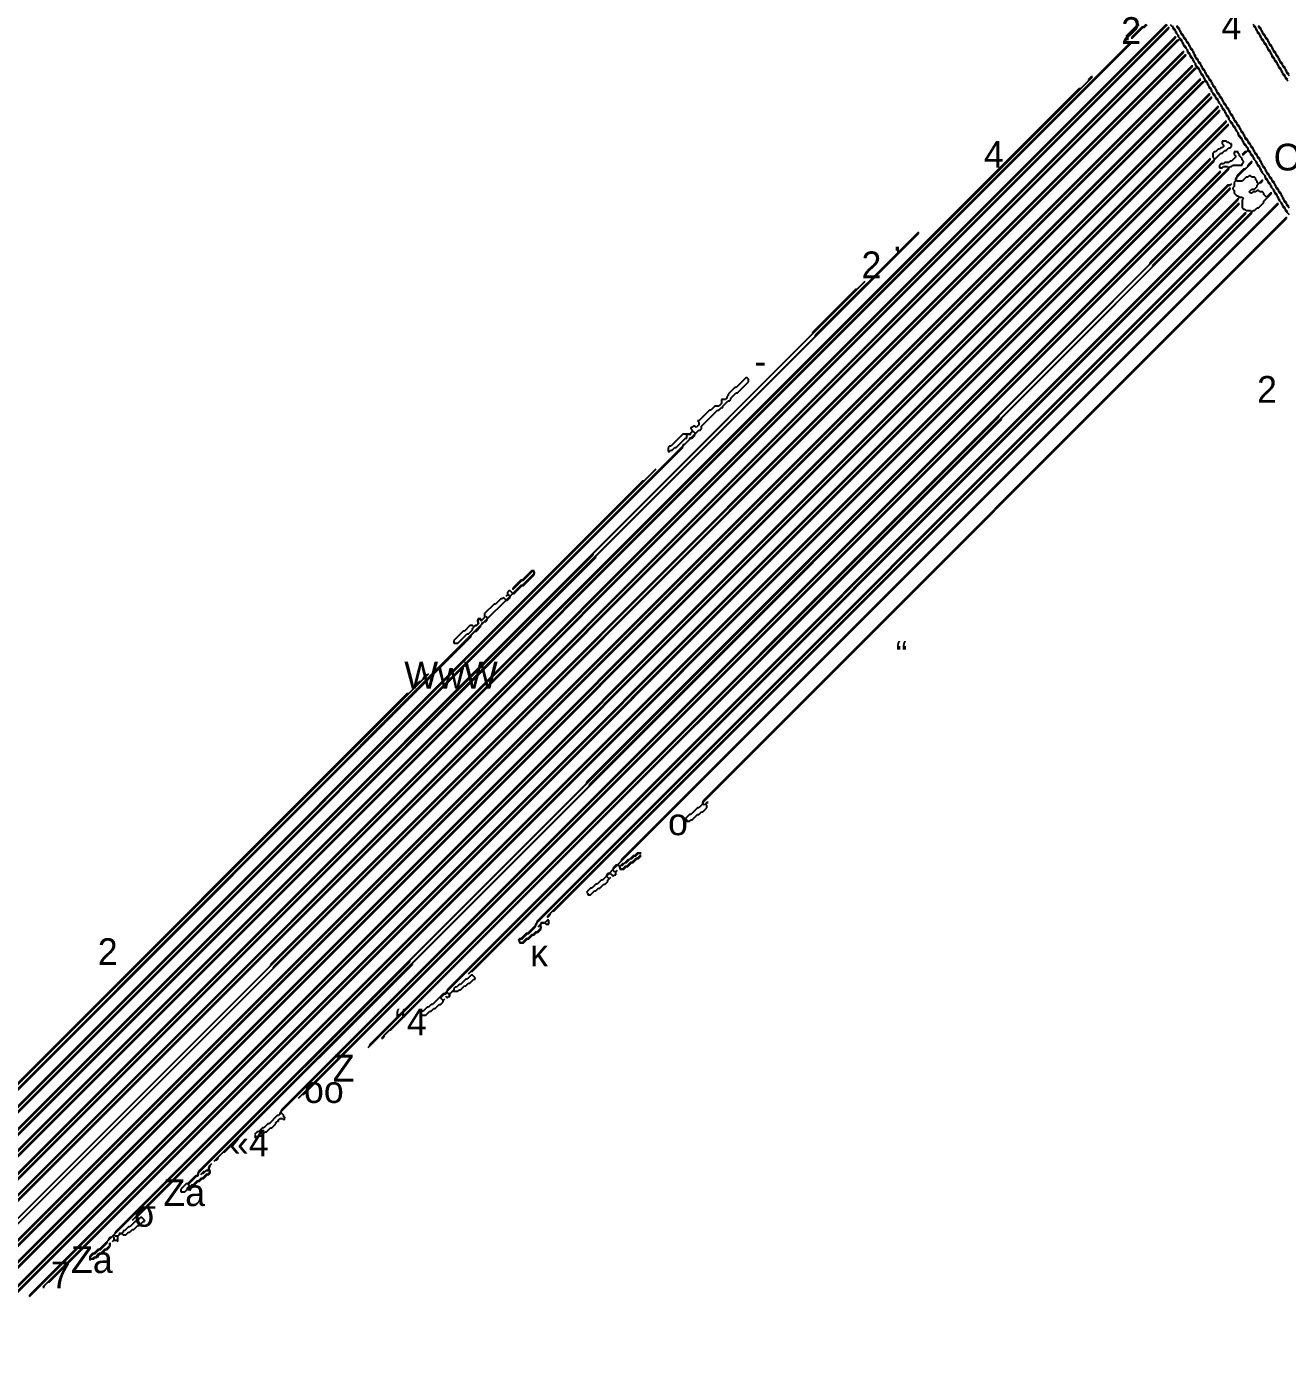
# Model space of a CAD drawing. Header units: metres. Extents: x 7 to 3931, y 6 to 2277.
# Drawn here: x 786 to 1728, y 773 to 1775 of the extents above; entities that cross this region are included whole.
import ezdxf

# ---------------------------------------------------------------- set-up
doc = ezdxf.new("R2010")
doc.units = ezdxf.units.M

msp = doc.modelspace()

# ---------------------------------------------------------------- linework, layer by layer
for p, q in [((1637, 1777), (524, 664)), ((524, 663), (1638, 1777)), ((1639, 1775), (525, 661)), ((1616, 1777), (1607, 1768)), ((1608, 1768), (1617, 1777)), ((1619, 1775), (1611, 1767)), ((1612, 1767), (1620, 1775)), ((1620, 1775), (1619, 1775)), ((1622, 1777), (1620, 1775)), ((1620, 1775), (1621, 1775)), ((1621, 1775), (1623, 1777)), ((1639, 1774), (1639, 1775)), ((1640, 1777), (1642, 1775)), ((1642, 1775), (1642, 1776)), ((1644, 1773), (1642, 1775)), ((1642, 1775), (1642, 1774)), ((1645, 1776), (1645, 1775)), ((1647, 1774), (1645, 1776)), ((1645, 1775), (1647, 1773)), ((1704, 1775), (1702, 1777)), ((1702, 1776), (1704, 1774)), ((1704, 1774), (1704, 1775)), ((1708, 1774), (1706, 1776)), ((1706, 1776), (1706, 1775)), ((1706, 1775), (1708, 1773)), ((526, 661), (1639, 1774)), ((529, 652), (1644, 1767)), ((1644, 1768), (530, 654)), ((532, 651), (1647, 1766)), ((1645, 1765), (532, 652)), ((1607, 1768), (1608, 1767)), ((1608, 1767), (1608, 1768)), ((1608, 1767), (1608, 1766)), ((1609, 1766), (1608, 1767)), ((1608, 1766), (1609, 1766)), ((1611, 1767), (1612, 1767)), ((1642, 1774), (1644, 1772)), ((1644, 1772), (1644, 1773)), ((1645, 1771), (1644, 1772)), ((1644, 1772), (1644, 1771)), ((1644, 1771), (1646, 1769)), ((1644, 1767), (1644, 1768)), ((1645, 1770), (1645, 1771)), ((1646, 1769), (1645, 1770)), ((1646, 1765), (1645, 1765)), ((1646, 1768), (1646, 1769)), ((1646, 1769), (1646, 1768)), ((1649, 1765), (1646, 1768)), ((1646, 1768), (1647, 1767)), ((1647, 1766), (1646, 1765)), ((1647, 1773), (1647, 1774)), ((1647, 1773), (1647, 1772)), ((1648, 1772), (1647, 1773)), ((1647, 1772), (1648, 1771)), ((1647, 1767), (1647, 1766)), ((1647, 1766), (1649, 1764)), ((1648, 1771), (1648, 1772)), ((1648, 1771), (1648, 1770)), ((1650, 1769), (1648, 1771)), ((1648, 1770), (1650, 1768)), ((1649, 1764), (1649, 1765)), ((1650, 1768), (1650, 1769)), ((1650, 1768), (1650, 1767)), ((1652, 1766), (1650, 1768)), ((1650, 1767), (1652, 1765)), ((1652, 1765), (1652, 1766)), ((1652, 1765), (1652, 1764)), ((1654, 1763), (1652, 1765)), ((1704, 1774), (1704, 1773)), ((1705, 1773), (1704, 1774)), ((1704, 1773), (1705, 1772)), ((1705, 1772), (1705, 1773)), ((1705, 1772), (1705, 1771)), ((1707, 1770), (1705, 1772)), ((1705, 1771), (1707, 1769)), ((1707, 1769), (1707, 1770)), ((1707, 1769), (1707, 1768)), ((1708, 1768), (1707, 1769)), ((1707, 1768), (1708, 1767)), ((1708, 1773), (1708, 1774)), ((1709, 1772), (1708, 1773)), ((1708, 1773), (1708, 1772)), ((1708, 1772), (1709, 1771)), ((1708, 1767), (1708, 1768)), ((1708, 1767), (1708, 1766)), ((1710, 1765), (1708, 1767)), ((1708, 1766), (1710, 1764)), ((1709, 1771), (1709, 1772)), ((1711, 1769), (1709, 1771)), ((1709, 1771), (1709, 1770)), ((1709, 1770), (1711, 1768)), ((1710, 1764), (1710, 1765)), ((1711, 1768), (1711, 1769)), ((1713, 1766), (1711, 1768)), ((1711, 1768), (1711, 1767)), ((1711, 1767), (1713, 1765)), ((1713, 1765), (1713, 1766)), ((1714, 1764), (1713, 1765)), ((1713, 1765), (1713, 1764)), ((1611, 1764), (516, 669)), ((519, 671), (1611, 1763)), ((780, 886), (1650, 1756)), ((1650, 1757), (968, 1075)), ((1611, 1763), (1611, 1764)), ((1650, 1763), (1649, 1764)), ((1649, 1764), (1649, 1763)), ((1649, 1763), (1650, 1762)), ((1650, 1762), (1650, 1763)), ((1652, 1760), (1650, 1762)), ((1650, 1762), (1650, 1761)), ((1650, 1761), (1653, 1758)), ((1650, 1756), (1650, 1757)), ((1652, 1764), (1654, 1762)), ((1652, 1759), (1652, 1760)), ((1653, 1758), (1652, 1759)), ((1653, 1757), (1653, 1758)), ((1653, 1758), (1653, 1756)), ((1655, 1755), (1653, 1757)), ((1653, 1756), (1655, 1754)), ((1654, 1762), (1654, 1763)), ((1654, 1762), (1654, 1761)), ((1655, 1761), (1654, 1762)), ((1654, 1761), (1655, 1760)), ((1655, 1760), (1655, 1761)), ((1655, 1760), (1655, 1759)), ((1657, 1758), (1655, 1760)), ((1655, 1759), (1657, 1757)), ((1655, 1754), (1655, 1755)), ((1657, 1757), (1657, 1758)), ((1657, 1757), (1657, 1756)), ((1658, 1756), (1657, 1757)), ((1657, 1756), (1658, 1755)), ((1658, 1755), (1658, 1756)), ((1658, 1755), (1658, 1754)), ((1659, 1754), (1658, 1755)), ((1710, 1764), (1710, 1763)), ((1712, 1762), (1710, 1764)), ((1710, 1763), (1712, 1761)), ((1712, 1761), (1712, 1762)), ((1712, 1761), (1712, 1760)), ((1713, 1760), (1712, 1761)), ((1712, 1760), (1713, 1759)), ((1713, 1764), (1714, 1763)), ((1713, 1759), (1713, 1760)), ((1713, 1759), (1713, 1758)), ((1715, 1757), (1713, 1759)), ((1713, 1758), (1715, 1756)), ((1714, 1763), (1714, 1764)), ((1716, 1761), (1714, 1763)), ((1714, 1763), (1714, 1762)), ((1714, 1762), (1716, 1760)), ((1715, 1756), (1715, 1757)), ((1715, 1756), (1715, 1755)), ((1716, 1755), (1715, 1756)), ((1715, 1755), (1716, 1754)), ((1716, 1760), (1716, 1761)), ((1717, 1759), (1716, 1760)), ((1716, 1760), (1716, 1759)), ((1716, 1759), (1717, 1758)), ((1716, 1754), (1716, 1755)), ((1717, 1758), (1717, 1759)), ((1719, 1756), (1717, 1758)), ((1717, 1758), (1717, 1757)), ((1717, 1757), (1719, 1755)), ((1719, 1755), (1719, 1756)), ((1721, 1753), (1719, 1755)), ((1719, 1755), (1719, 1754)), ((1656, 1746), (598, 688)), ((598, 687), (1657, 1746)), ((617, 702), (1660, 1745)), ((782, 884), (1652, 1754)), ((1651, 1754), (970, 1073)), ((1652, 1754), (1651, 1754)), ((1657, 1752), (1655, 1754)), ((1655, 1754), (1655, 1753)), ((1655, 1753), (1657, 1751)), ((1657, 1746), (1656, 1746)), ((1657, 1751), (1657, 1752)), ((1658, 1750), (1657, 1751)), ((1657, 1751), (1657, 1750)), ((1657, 1750), (1659, 1748)), ((1658, 1754), (1659, 1753)), ((1658, 1749), (1658, 1750)), ((1659, 1748), (1658, 1749)), ((1659, 1753), (1659, 1754)), ((1659, 1753), (1659, 1752)), ((1661, 1751), (1659, 1753)), ((1659, 1752), (1661, 1750)), ((1659, 1747), (1659, 1748)), ((1659, 1748), (1659, 1746)), ((1662, 1744), (1659, 1747)), ((1659, 1746), (1660, 1745)), ((1660, 1745), (1659, 1744)), ((1660, 1745), (1662, 1743)), ((1661, 1750), (1661, 1751)), ((1661, 1750), (1661, 1749)), ((1663, 1748), (1661, 1750)), ((1661, 1749), (1663, 1747)), ((1663, 1747), (1663, 1748)), ((1663, 1747), (1663, 1746)), ((1664, 1746), (1663, 1747)), ((1663, 1746), (1664, 1745)), ((1664, 1745), (1664, 1746)), ((1664, 1745), (1664, 1744)), ((1666, 1743), (1664, 1745)), ((1716, 1754), (1716, 1753)), ((1718, 1752), (1716, 1754)), ((1716, 1753), (1718, 1751)), ((1718, 1751), (1718, 1752)), ((1718, 1751), (1718, 1750)), ((1720, 1749), (1718, 1751)), ((1718, 1750), (1720, 1748)), ((1719, 1754), (1721, 1752)), ((1720, 1748), (1720, 1749)), ((1720, 1748), (1720, 1747)), ((1721, 1747), (1720, 1748)), ((1720, 1747), (1721, 1746)), ((1721, 1752), (1721, 1753)), ((1722, 1751), (1721, 1752)), ((1721, 1752), (1721, 1751)), ((1721, 1751), (1722, 1750)), ((1721, 1746), (1721, 1747)), ((1721, 1746), (1721, 1745)), ((1723, 1744), (1721, 1746)), ((1721, 1745), (1723, 1743)), ((1722, 1750), (1722, 1751)), ((1724, 1748), (1722, 1750)), ((1722, 1750), (1722, 1749)), ((1722, 1749), (1724, 1747)), ((1724, 1747), (1724, 1748)), ((1726, 1745), (1724, 1747)), ((1724, 1747), (1724, 1746)), ((1724, 1746), (1726, 1744)), ((1726, 1744), (1726, 1745)), ((515, 671), (1582, 1738)), ((1658, 1744), (612, 698)), ((1662, 1736), (665, 739)), ((665, 738), (1663, 1736)), ((674, 743), (1666, 1735)), ((1579, 1735), (1573, 1729)), ((1581, 1738), (1579, 1736)), ((1579, 1736), (1579, 1735)), ((1582, 1738), (1581, 1738)), ((1659, 1744), (1658, 1744)), ((1662, 1743), (1662, 1744)), ((1663, 1742), (1662, 1743)), ((1662, 1743), (1662, 1742)), ((1662, 1742), (1663, 1741)), ((1663, 1736), (1662, 1736)), ((1663, 1741), (1663, 1742)), ((1665, 1739), (1663, 1741)), ((1663, 1741), (1663, 1740)), ((1663, 1740), (1665, 1738)), ((1664, 1744), (1666, 1742)), ((1665, 1738), (1665, 1739)), ((1666, 1737), (1665, 1738)), ((1665, 1738), (1665, 1737)), ((1665, 1737), (1666, 1736)), ((1666, 1735), (1665, 1734)), ((1666, 1742), (1666, 1743)), ((1666, 1742), (1666, 1741)), ((1667, 1741), (1666, 1742)), ((1666, 1741), (1667, 1740)), ((1666, 1736), (1666, 1737)), ((1668, 1734), (1666, 1736)), ((1666, 1736), (1666, 1735)), ((1666, 1735), (1668, 1733)), ((1667, 1740), (1667, 1741)), ((1667, 1740), (1667, 1739)), ((1669, 1738), (1667, 1740)), ((1667, 1739), (1669, 1737)), ((1669, 1737), (1669, 1738)), ((1669, 1737), (1669, 1736)), ((1671, 1735), (1669, 1737)), ((1669, 1736), (1671, 1734)), ((1671, 1734), (1671, 1735)), ((1723, 1743), (1723, 1744)), ((1723, 1743), (1723, 1742)), ((1724, 1742), (1723, 1743)), ((1723, 1742), (1724, 1741)), ((1724, 1741), (1724, 1742)), ((1724, 1741), (1724, 1740)), ((1726, 1739), (1724, 1741)), ((1724, 1740), (1726, 1738)), ((1727, 1743), (1726, 1744)), ((1726, 1744), (1726, 1743)), ((1726, 1743), (1727, 1742)), ((1726, 1738), (1726, 1739)), ((1726, 1738), (1726, 1737)), ((1728, 1736), (1726, 1738)), ((1726, 1737), (1728, 1735)), ((1727, 1742), (1727, 1743)), ((1729, 1740), (1727, 1742)), ((1727, 1742), (1727, 1741)), ((1727, 1741), (1729, 1739)), ((1572, 1729), (515, 672)), ((1664, 1734), (673, 743)), ((1669, 1725), (727, 783)), ((727, 782), (1670, 1725)), ((1573, 1729), (1572, 1729)), ((1665, 1734), (1664, 1734)), ((1668, 1733), (1668, 1734)), ((1669, 1732), (1668, 1733)), ((1668, 1733), (1668, 1732)), ((1668, 1732), (1669, 1731)), ((1669, 1731), (1669, 1732)), ((1671, 1729), (1669, 1731)), ((1669, 1731), (1669, 1730)), ((1669, 1730), (1671, 1728)), ((1670, 1725), (1669, 1725)), ((1671, 1734), (1671, 1733)), ((1672, 1733), (1671, 1734)), ((1671, 1733), (1672, 1732)), ((1671, 1727), (1671, 1729)), ((1671, 1728), (1671, 1727)), ((1674, 1724), (1671, 1727)), ((1671, 1727), (1672, 1726)), ((1672, 1732), (1672, 1733)), ((1672, 1732), (1672, 1731)), ((1674, 1730), (1672, 1732)), ((1672, 1731), (1674, 1729)), ((1672, 1726), (1672, 1725)), ((1672, 1725), (1674, 1723)), ((1674, 1729), (1674, 1730)), ((1674, 1729), (1674, 1728)), ((1675, 1728), (1674, 1729)), ((1674, 1728), (1675, 1727)), ((1675, 1727), (1675, 1728)), ((1675, 1727), (1675, 1726)), ((1677, 1725), (1675, 1727)), ((1675, 1726), (1677, 1724)), ((1677, 1724), (1677, 1725)), ((1671, 1723), (740, 792)), ((745, 796), (1671, 1722)), ((1676, 1716), (788, 828)), ((788, 827), (1676, 1715)), ((1671, 1722), (1671, 1723)), ((1674, 1723), (1674, 1724)), ((1676, 1721), (1674, 1723)), ((1674, 1723), (1674, 1722)), ((1674, 1722), (1676, 1720)), ((1676, 1720), (1676, 1721)), ((1677, 1719), (1676, 1720)), ((1676, 1720), (1676, 1719)), ((1676, 1719), (1678, 1717)), ((1676, 1715), (1676, 1716)), ((1677, 1724), (1677, 1723)), ((1679, 1722), (1677, 1724)), ((1677, 1723), (1679, 1721)), ((1677, 1718), (1677, 1719)), ((1679, 1716), (1677, 1718)), ((1678, 1717), (1678, 1716)), ((1678, 1716), (1679, 1715)), ((1679, 1721), (1679, 1722)), ((1679, 1721), (1679, 1720)), ((1680, 1720), (1679, 1721)), ((1679, 1720), (1680, 1719)), ((1679, 1715), (1679, 1716)), ((1681, 1713), (1679, 1715)), ((1679, 1715), (1679, 1714)), ((1680, 1719), (1680, 1720)), ((1680, 1719), (1680, 1718)), ((1682, 1717), (1680, 1719)), ((1680, 1718), (1682, 1716)), ((1682, 1716), (1682, 1717)), ((1682, 1716), (1682, 1715)), ((1684, 1714), (1682, 1716)), ((1682, 1715), (1684, 1713)), ((1677, 1713), (798, 834)), ((803, 838), (1677, 1712)), ((1682, 1705), (852, 875)), ((1677, 1712), (1677, 1713)), ((1679, 1714), (1681, 1712)), ((1681, 1712), (1681, 1713)), ((1682, 1711), (1681, 1712)), ((1681, 1712), (1681, 1711)), ((1681, 1711), (1682, 1710)), ((1682, 1710), (1682, 1711)), ((1684, 1708), (1682, 1710)), ((1682, 1710), (1682, 1709)), ((1682, 1709), (1684, 1707)), ((1682, 1704), (1682, 1705)), ((1684, 1713), (1684, 1714)), ((1684, 1713), (1684, 1712)), ((1685, 1712), (1684, 1713)), ((1684, 1712), (1685, 1711)), ((1684, 1706), (1684, 1708)), ((1684, 1707), (1684, 1706)), ((1687, 1703), (1684, 1706)), ((1684, 1706), (1685, 1705)), ((1685, 1711), (1685, 1712)), ((1685, 1711), (1685, 1710)), ((1687, 1709), (1685, 1711)), ((1685, 1710), (1687, 1708)), ((1685, 1705), (1685, 1704)), ((1687, 1708), (1687, 1709)), ((1687, 1708), (1687, 1707)), ((1688, 1707), (1687, 1708)), ((1687, 1707), (1688, 1706)), ((1688, 1706), (1688, 1707)), ((1688, 1706), (1688, 1705)), ((1690, 1704), (1688, 1706)), ((1688, 1705), (1690, 1703)), ((851, 873), (1682, 1704)), ((1683, 1702), (865, 884)), ((870, 888), (1684, 1702)), ((1684, 1702), (1683, 1702)), ((1685, 1704), (1687, 1702)), ((1687, 1702), (1687, 1703)), ((1689, 1700), (1687, 1702)), ((1687, 1702), (1687, 1701)), ((1687, 1701), (1689, 1699)), ((1689, 1699), (1689, 1700)), ((1690, 1698), (1689, 1699)), ((1689, 1699), (1689, 1698)), ((1689, 1698), (1691, 1696)), ((1690, 1703), (1690, 1704)), ((1690, 1703), (1690, 1702)), ((1692, 1701), (1690, 1703)), ((1690, 1702), (1692, 1700)), ((1690, 1697), (1690, 1698)), ((1691, 1696), (1690, 1697)), ((1691, 1695), (1691, 1696)), ((1691, 1696), (1691, 1694)), ((1694, 1692), (1691, 1695)), ((1692, 1700), (1692, 1701)), ((1692, 1700), (1692, 1699)), ((1693, 1699), (1692, 1700)), ((1692, 1699), (1693, 1698)), ((1693, 1698), (1693, 1699)), ((1693, 1698), (1693, 1697)), ((1695, 1696), (1693, 1698)), ((1693, 1697), (1695, 1695)), ((1695, 1695), (1695, 1696)), ((1695, 1695), (1695, 1694)), ((1696, 1694), (1695, 1695)), ((1678, 1685), (1677, 1684)), ((1679, 1685), (1678, 1685)), ((1679, 1690), (1679, 1688)), ((1682, 1690), (1679, 1690)), ((1679, 1688), (1680, 1687)), ((1680, 1686), (1679, 1685)), ((1680, 1687), (1680, 1686)), ((1683, 1689), (1682, 1690)), ((1682, 1683), (1684, 1685)), ((1684, 1689), (1683, 1689)), ((1685, 1688), (1684, 1689)), ((1684, 1685), (1685, 1685)), ((1686, 1688), (1685, 1688)), ((1685, 1685), (1686, 1686)), ((1686, 1686), (1686, 1688)), ((1691, 1694), (1694, 1691)), ((1694, 1691), (1694, 1692)), ((1695, 1690), (1694, 1691)), ((1694, 1691), (1694, 1690)), ((1694, 1690), (1695, 1689)), ((1695, 1694), (1696, 1693)), ((1695, 1689), (1695, 1690)), ((1697, 1687), (1695, 1689)), ((1695, 1689), (1695, 1688)), ((1695, 1688), (1698, 1685)), ((1696, 1693), (1696, 1694)), ((1696, 1693), (1696, 1692)), ((1698, 1691), (1696, 1693)), ((1696, 1692), (1698, 1690)), ((1697, 1686), (1697, 1687)), ((1698, 1685), (1697, 1686)), ((1698, 1690), (1698, 1691)), ((1698, 1690), (1698, 1689)), ((1700, 1688), (1698, 1690)), ((1698, 1689), (1700, 1687)), ((1698, 1684), (1698, 1685)), ((1698, 1685), (1698, 1683)), ((1700, 1687), (1700, 1688)), ((1700, 1687), (1700, 1686)), ((1702, 1685), (1700, 1687)), ((1700, 1686), (1702, 1684)), ((1702, 1684), (1702, 1685)), ((1072, 1078), (1670, 1676)), ((1074, 1076), (1673, 1675)), ((1670, 1677), (1204, 1211)), ((1673, 1676), (1206, 1209)), ((1670, 1676), (1670, 1677)), ((1673, 1682), (1672, 1681)), ((1672, 1681), (1672, 1678)), ((1672, 1678), (1673, 1677)), ((1674, 1682), (1673, 1682)), ((1673, 1676), (1678, 1681)), ((1673, 1677), (1673, 1676)), ((1673, 1675), (1673, 1676)), ((1676, 1684), (1674, 1682)), ((1677, 1684), (1676, 1684)), ((1678, 1681), (1679, 1681)), ((1679, 1681), (1681, 1683)), ((1681, 1683), (1682, 1683)), ((1685, 1675), (1684, 1674)), ((1686, 1675), (1685, 1675)), ((1689, 1678), (1686, 1675)), ((1688, 1682), (1688, 1680)), ((1691, 1682), (1688, 1682)), ((1688, 1680), (1689, 1679)), ((1689, 1679), (1689, 1678)), ((1691, 1681), (1691, 1682)), ((1692, 1680), (1691, 1681)), ((1692, 1679), (1692, 1680)), ((1694, 1677), (1692, 1679)), ((1696, 1682), (1694, 1680)), ((1694, 1680), (1695, 1680)), ((1694, 1676), (1694, 1677)), ((1695, 1675), (1694, 1676)), ((1695, 1680), (1698, 1683)), ((1695, 1674), (1695, 1675)), ((1697, 1682), (1696, 1682)), ((1698, 1683), (1697, 1682)), ((1700, 1682), (1698, 1684)), ((1698, 1683), (1700, 1681)), ((1701, 1675), (1698, 1672)), ((1700, 1681), (1700, 1682)), ((1702, 1679), (1700, 1681)), ((1700, 1681), (1700, 1680)), ((1700, 1680), (1702, 1678)), ((1701, 1674), (1701, 1675)), ((1702, 1684), (1702, 1683)), ((1703, 1683), (1702, 1684)), ((1702, 1683), (1703, 1682)), ((1702, 1678), (1702, 1679)), ((1703, 1677), (1702, 1678)), ((1702, 1678), (1702, 1677)), ((1702, 1677), (1704, 1675)), ((1703, 1682), (1703, 1683)), ((1703, 1682), (1703, 1681)), ((1705, 1680), (1703, 1682)), ((1703, 1681), (1705, 1679)), ((1703, 1676), (1703, 1677)), ((1705, 1674), (1703, 1676)), ((1704, 1675), (1704, 1674)), ((1705, 1679), (1705, 1680)), ((1705, 1679), (1705, 1678)), ((1707, 1677), (1705, 1679)), ((1705, 1678), (1707, 1676)), ((1707, 1676), (1707, 1677)), ((1707, 1676), (1707, 1675)), ((1708, 1675), (1707, 1676)), ((1707, 1675), (1708, 1674)), ((1708, 1674), (1708, 1675)), ((1677, 1667), (976, 966)), ((976, 965), (1678, 1667)), ((1684, 1670), (989, 975)), ((993, 978), (1684, 1669)), ((1678, 1673), (1677, 1672)), ((1677, 1672), (1677, 1670)), ((1677, 1670), (1679, 1670)), ((1678, 1667), (1677, 1667)), ((1680, 1673), (1678, 1673)), ((1679, 1670), (1680, 1671)), ((1681, 1674), (1680, 1673)), ((1680, 1671), (1683, 1671)), ((1684, 1674), (1681, 1674)), ((1683, 1671), (1684, 1670)), ((1684, 1670), (1685, 1671)), ((1684, 1669), (1684, 1670)), ((1685, 1671), (1686, 1671)), ((1686, 1671), (1687, 1672)), ((1687, 1672), (1694, 1672)), ((1690, 1663), (1701, 1674)), ((1695, 1669), (1690, 1664)), ((1694, 1673), (1695, 1674)), ((1694, 1672), (1694, 1673)), ((1696, 1669), (1695, 1669)), ((1698, 1671), (1696, 1669)), ((1698, 1672), (1698, 1671)), ((1704, 1674), (1705, 1673)), ((1705, 1673), (1705, 1674)), ((1707, 1671), (1705, 1673)), ((1705, 1673), (1705, 1672)), ((1705, 1672), (1707, 1670)), ((1707, 1670), (1707, 1671)), ((1708, 1669), (1707, 1670)), ((1707, 1670), (1707, 1669)), ((1707, 1669), (1708, 1668)), ((1708, 1674), (1708, 1673)), ((1709, 1673), (1708, 1674)), ((1708, 1673), (1709, 1672)), ((1708, 1668), (1708, 1669)), ((1709, 1667), (1708, 1668)), ((1708, 1668), (1708, 1667)), ((1708, 1667), (1711, 1664)), ((1709, 1672), (1709, 1673)), ((1709, 1672), (1709, 1671)), ((1711, 1670), (1709, 1672)), ((1709, 1671), (1711, 1669)), ((1709, 1666), (1709, 1667)), ((1711, 1664), (1709, 1666)), ((1711, 1669), (1711, 1670)), ((1711, 1669), (1711, 1668)), ((1712, 1668), (1711, 1669)), ((1711, 1668), (1712, 1667)), ((1712, 1667), (1712, 1668)), ((1712, 1667), (1712, 1666)), ((1714, 1665), (1712, 1667)), ((1712, 1666), (1714, 1664)), ((1714, 1664), (1714, 1665)), ((1512, 1485), (1684, 1657)), ((1683, 1657), (1625, 1599)), ((1685, 1655), (1627, 1597)), ((1685, 1657), (1683, 1657)), ((1684, 1657), (1685, 1657)), ((1686, 1658), (1685, 1657)), ((1685, 1657), (1686, 1658)), ((1685, 1654), (1685, 1655)), ((1688, 1656), (1687, 1655)), ((1687, 1655), (1687, 1654)), ((1689, 1660), (1688, 1659)), ((1688, 1659), (1688, 1656)), ((1690, 1663), (1689, 1662)), ((1689, 1662), (1689, 1660)), ((1689, 1661), (1690, 1662)), ((1690, 1660), (1689, 1661)), ((1690, 1664), (1690, 1663)), ((1690, 1662), (1690, 1663)), ((1694, 1660), (1690, 1660)), ((1697, 1663), (1694, 1660)), ((1698, 1663), (1697, 1663)), ((1699, 1664), (1698, 1663)), ((1700, 1664), (1699, 1664)), ((1701, 1663), (1700, 1664)), ((1703, 1663), (1701, 1663)), ((1704, 1662), (1703, 1663)), ((1703, 1654), (1705, 1656)), ((1704, 1661), (1704, 1662)), ((1705, 1660), (1704, 1661)), ((1705, 1659), (1705, 1660)), ((1705, 1657), (1707, 1659)), ((1706, 1658), (1705, 1659)), ((1705, 1656), (1705, 1657)), ((1709, 1661), (1706, 1658)), ((1707, 1659), (1708, 1659)), ((1708, 1659), (1709, 1660)), ((1709, 1660), (1709, 1661)), ((1711, 1663), (1711, 1664)), ((1711, 1664), (1711, 1662)), ((1713, 1661), (1711, 1663)), ((1711, 1662), (1713, 1660)), ((1713, 1660), (1713, 1661)), ((1715, 1658), (1713, 1660)), ((1713, 1660), (1713, 1659)), ((1713, 1659), (1715, 1657)), ((1714, 1664), (1714, 1663)), ((1716, 1662), (1714, 1664)), ((1714, 1663), (1716, 1661)), ((1715, 1657), (1715, 1658)), ((1716, 1656), (1715, 1657)), ((1715, 1657), (1715, 1656)), ((1715, 1656), (1717, 1654)), ((1716, 1661), (1716, 1662)), ((1716, 1661), (1716, 1660)), ((1718, 1659), (1716, 1661)), ((1716, 1660), (1718, 1658)), ((1716, 1655), (1716, 1656)), ((1718, 1653), (1716, 1655)), ((1718, 1658), (1718, 1659)), ((1718, 1658), (1718, 1657)), ((1719, 1657), (1718, 1658)), ((1718, 1657), (1719, 1656)), ((1719, 1656), (1719, 1657)), ((1719, 1656), (1719, 1655)), ((1721, 1654), (1719, 1656)), ((1719, 1655), (1721, 1653)), ((1692, 1648), (1100, 1056)), ((1100, 1055), (1691, 1646)), ((1514, 1483), (1685, 1654)), ((1687, 1654), (1688, 1653)), ((1688, 1653), (1688, 1651)), ((1688, 1651), (1690, 1649)), ((1690, 1649), (1691, 1649)), ((1691, 1649), (1692, 1648)), ((1691, 1647), (1692, 1648)), ((1691, 1646), (1691, 1647)), ((1692, 1648), (1694, 1648)), ((1694, 1648), (1695, 1647)), ((1695, 1647), (1694, 1646)), ((1694, 1646), (1694, 1640)), ((1699, 1652), (1701, 1654)), ((1700, 1651), (1699, 1652)), ((1701, 1651), (1700, 1651)), ((1701, 1654), (1703, 1654)), ((1702, 1652), (1701, 1651)), ((1704, 1652), (1702, 1652)), ((1705, 1653), (1704, 1652)), ((1706, 1653), (1705, 1653)), ((1707, 1652), (1706, 1653)), ((1709, 1652), (1707, 1652)), ((1710, 1651), (1709, 1652)), ((1710, 1645), (1716, 1651)), ((1710, 1650), (1710, 1651)), ((1712, 1648), (1710, 1650)), ((1710, 1644), (1710, 1645)), ((1715, 1651), (1712, 1648)), ((1716, 1651), (1715, 1651)), ((1717, 1654), (1717, 1653)), ((1717, 1653), (1718, 1652)), ((1718, 1652), (1718, 1653)), ((1720, 1650), (1718, 1652)), ((1718, 1652), (1718, 1651)), ((1718, 1651), (1720, 1649)), ((1720, 1649), (1720, 1650)), ((1721, 1648), (1720, 1649)), ((1720, 1649), (1720, 1648)), ((1720, 1648), (1721, 1647)), ((1721, 1653), (1721, 1654)), ((1721, 1653), (1721, 1652)), ((1723, 1651), (1721, 1653)), ((1721, 1652), (1723, 1650)), ((1721, 1647), (1721, 1648)), ((1722, 1646), (1721, 1647)), ((1721, 1647), (1721, 1646)), ((1721, 1646), (1723, 1644)), ((1722, 1645), (1722, 1646)), ((1724, 1643), (1722, 1645)), ((1723, 1650), (1723, 1651)), ((1723, 1650), (1723, 1649)), ((1724, 1649), (1723, 1650)), ((1723, 1649), (1724, 1648)), ((1724, 1648), (1724, 1649)), ((1724, 1648), (1724, 1647)), ((1725, 1647), (1724, 1648)), ((1724, 1647), (1725, 1646)), ((1725, 1646), (1725, 1647)), ((1725, 1646), (1725, 1645)), ((1727, 1644), (1725, 1646)), ((1725, 1645), (1727, 1643)), ((1691, 1643), (1116, 1068)), ((1119, 1070), (1692, 1643)), ((1696, 1636), (1167, 1107)), ((1167, 1106), (1697, 1636)), ((1701, 1637), (1175, 1111)), ((1180, 1115), (1701, 1636)), ((1228, 1150), (1721, 1643)), ((1720, 1643), (1230, 1153)), ((1692, 1643), (1691, 1643)), ((1694, 1640), (1695, 1639)), ((1695, 1639), (1696, 1639)), ((1696, 1639), (1697, 1638)), ((1697, 1636), (1696, 1636)), ((1697, 1638), (1700, 1638)), ((1700, 1638), (1701, 1637)), ((1701, 1637), (1702, 1638)), ((1701, 1636), (1701, 1637)), ((1702, 1638), (1703, 1638)), ((1703, 1638), (1705, 1640)), ((1705, 1640), (1706, 1640)), ((1706, 1640), (1710, 1644)), ((1721, 1643), (1720, 1643)), ((1723, 1644), (1723, 1643)), ((1723, 1643), (1724, 1642)), ((1724, 1642), (1724, 1643)), ((1726, 1640), (1724, 1642)), ((1724, 1642), (1724, 1641)), ((1724, 1641), (1726, 1639)), ((1726, 1639), (1726, 1640)), ((1728, 1637), (1726, 1639)), ((1726, 1639), (1726, 1638)), ((1726, 1638), (1729, 1635)), ((1727, 1643), (1727, 1644)), ((1727, 1643), (1727, 1642)), ((1729, 1641), (1727, 1643)), ((1727, 1642), (1729, 1640)), ((1727, 1633), (1291, 1197)), ((1291, 1196), (1727, 1632)), ((1727, 1632), (1727, 1633)), ((1211, 1380), (1452, 1621)), ((1452, 1622), (1375, 1545)), ((1452, 1621), (1452, 1622)), ((1625, 1598), (1042, 1015)), ((1627, 1596), (1051, 1020)), ((1625, 1599), (1625, 1598)), ((1627, 1597), (1627, 1596)), ((1209, 1382), (1412, 1585)), ((1412, 1585), (1406, 1579)), ((1405, 1579), (1373, 1547)), ((1406, 1579), (1405, 1579)), ((1373, 1546), (510, 683)), ((1373, 1547), (1373, 1546)), ((1375, 1545), (1375, 1544)), ((1375, 1544), (510, 679)), ((1315, 1506), (1310, 1501)), ((1316, 1506), (1315, 1506)), ((1323, 1513), (1316, 1506)), ((1317, 1502), (1325, 1510)), ((1324, 1513), (1323, 1513)), ((1325, 1512), (1324, 1513)), ((1325, 1510), (1325, 1512)), ((1305, 1494), (1303, 1492)), ((1308, 1497), (1305, 1497)), ((1305, 1497), (1305, 1494)), ((1306, 1492), (1310, 1496)), ((1309, 1498), (1308, 1497)), ((1310, 1500), (1309, 1499)), ((1309, 1499), (1309, 1498)), ((1310, 1501), (1310, 1500)), ((1310, 1496), (1311, 1496)), ((1311, 1496), (1312, 1497)), ((1312, 1498), (1316, 1502)), ((1312, 1497), (1312, 1498)), ((1316, 1502), (1317, 1502)), ((1041, 1013), (1512, 1484)), ((1296, 1489), (1288, 1481)), ((1290, 1477), (1302, 1489)), ((1297, 1489), (1296, 1489)), ((1300, 1492), (1297, 1489)), ((1303, 1492), (1300, 1492)), ((1302, 1489), (1303, 1489)), ((1303, 1489), (1305, 1491)), ((1305, 1491), (1306, 1491)), ((1306, 1491), (1306, 1492)), ((1512, 1484), (1512, 1485)), ((1058, 1026), (1514, 1482)), ((1283, 1476), (1282, 1476)), ((1282, 1476), (1282, 1475)), ((1282, 1475), (1283, 1474)), ((1284, 1477), (1283, 1476)), ((1283, 1474), (1283, 1473)), ((1285, 1477), (1284, 1477)), ((1286, 1476), (1285, 1477)), ((1285, 1471), (1288, 1474)), ((1288, 1478), (1286, 1476)), ((1288, 1481), (1287, 1481)), ((1287, 1481), (1288, 1480)), ((1288, 1480), (1288, 1478)), ((1288, 1474), (1289, 1474)), ((1289, 1474), (1290, 1475)), ((1290, 1475), (1290, 1477)), ((1514, 1482), (1514, 1483)), ((1276, 1471), (1267, 1462)), ((1271, 1461), (1278, 1468)), ((1281, 1471), (1276, 1471)), ((1276, 1462), (1282, 1468)), ((1281, 1467), (1277, 1463)), ((1278, 1468), (1279, 1468)), ((1279, 1470), (1280, 1471)), ((1279, 1468), (1279, 1470)), ((1280, 1471), (1282, 1471)), ((1283, 1473), (1281, 1471)), ((1282, 1468), (1281, 1468)), ((1281, 1468), (1281, 1467)), ((1282, 1472), (1283, 1473)), ((1282, 1471), (1282, 1472)), ((1285, 1471), (1282, 1468)), ((1282, 1468), (1283, 1468)), ((1283, 1473), (1284, 1473)), ((1283, 1468), (1285, 1470)), ((1284, 1473), (1285, 1472)), ((1285, 1472), (1285, 1471)), ((1285, 1470), (1285, 1471)), ((1276, 1462), (503, 689)), ((505, 690), (1276, 1461)), ((1266, 1462), (1265, 1461)), ((1265, 1461), (1265, 1458)), ((1265, 1458), (1266, 1458)), ((1267, 1462), (1266, 1462)), ((1266, 1458), (1267, 1459)), ((1267, 1459), (1268, 1459)), ((1268, 1459), (1270, 1461)), ((1270, 1461), (1271, 1461)), ((1277, 1463), (1276, 1463)), ((1276, 1463), (1276, 1462)), ((1276, 1461), (1276, 1462)), ((501, 690), (1256, 1445)), ((1256, 1445), (1247, 1436)), ((1246, 1436), (501, 691)), ((1247, 1436), (1246, 1436)), ((510, 682), (1209, 1381)), ((512, 680), (1211, 1379)), ((1209, 1381), (1209, 1382)), ((1211, 1379), (1211, 1380)), ((1163, 1369), (1156, 1362)), ((1165, 1367), (1156, 1358)), ((1157, 1362), (1164, 1369)), ((1157, 1358), (1165, 1366)), ((1165, 1369), (1163, 1369)), ((1164, 1369), (1165, 1368)), ((1165, 1366), (1165, 1369)), ((1165, 1368), (1165, 1367)), ((1146, 1354), (1145, 1353)), ((1147, 1354), (1146, 1354)), ((1149, 1352), (1147, 1354)), ((1155, 1362), (1149, 1356)), ((1149, 1355), (1156, 1362)), ((1155, 1358), (1149, 1352)), ((1149, 1356), (1149, 1355)), ((1150, 1352), (1156, 1358)), ((1156, 1362), (1155, 1362)), ((1156, 1358), (1155, 1358)), ((1156, 1362), (1157, 1362)), ((1156, 1358), (1157, 1358)), ((1135, 1344), (1128, 1337)), ((1130, 1333), (1144, 1347)), ((1136, 1344), (1135, 1344)), ((1140, 1348), (1136, 1344)), ((1141, 1348), (1140, 1348)), ((1142, 1349), (1141, 1348)), ((1144, 1347), (1142, 1349)), ((1145, 1351), (1144, 1350)), ((1144, 1350), (1145, 1351)), ((1147, 1350), (1144, 1347)), ((1144, 1347), (1145, 1347)), ((1145, 1353), (1145, 1351)), ((1145, 1351), (1146, 1351)), ((1145, 1347), (1147, 1349)), ((1146, 1351), (1147, 1350)), ((1147, 1350), (1149, 1352)), ((1147, 1349), (1147, 1350)), ((1149, 1352), (1150, 1352)), ((1126, 1332), (1129, 1335)), ((1128, 1334), (1126, 1332)), ((1128, 1337), (1128, 1334)), ((1129, 1335), (1130, 1334)), ((1130, 1334), (1130, 1333)), ((1126, 1329), (496, 699)), ((1112, 1324), (1105, 1317)), ((1113, 1324), (1112, 1324)), ((1117, 1328), (1113, 1324)), ((1116, 1322), (1119, 1325)), ((1119, 1328), (1117, 1328)), ((1118, 1321), (1121, 1324)), ((1120, 1327), (1119, 1328)), ((1119, 1326), (1121, 1328)), ((1119, 1325), (1119, 1326)), ((1121, 1328), (1120, 1327)), ((1122, 1328), (1121, 1328)), ((1121, 1328), (1122, 1328)), ((1121, 1324), (1122, 1324)), ((1122, 1328), (1124, 1330)), ((1123, 1329), (1122, 1328)), ((1122, 1324), (1125, 1327)), ((1125, 1333), (1123, 1333)), ((1123, 1333), (1123, 1329)), ((1123, 1332), (1124, 1333)), ((1123, 1331), (1123, 1332)), ((1124, 1330), (1123, 1331)), ((1124, 1333), (1125, 1332)), ((1126, 1332), (1125, 1333)), ((1125, 1332), (1126, 1332)), ((1125, 1328), (1128, 1331)), ((1125, 1327), (1125, 1328)), ((1127, 1330), (1126, 1330)), ((1126, 1330), (1126, 1329)), ((1130, 1333), (1127, 1330)), ((1128, 1331), (1129, 1331)), ((1129, 1331), (1130, 1332)), ((1130, 1332), (1130, 1333)), ((497, 699), (1118, 1320)), ((1105, 1317), (1105, 1315)), ((1105, 1315), (1108, 1315)), ((1108, 1315), (1115, 1322)), ((1115, 1322), (1116, 1322)), ((1118, 1320), (1118, 1321)), ((497, 703), (1086, 1292)), ((1079, 1286), (1077, 1284)), ((1077, 1284), (1077, 1283)), ((1080, 1286), (1079, 1286)), ((1082, 1288), (1080, 1286)), ((1084, 1291), (1082, 1289)), ((1082, 1289), (1082, 1288)), ((1085, 1291), (1084, 1291)), ((1086, 1292), (1085, 1291)), ((1070, 1277), (496, 703)), ((1071, 1277), (1070, 1277)), ((1077, 1283), (1071, 1277)), ((1204, 1210), (914, 920)), ((1206, 1208), (926, 928)), ((1204, 1211), (1204, 1210)), ((1206, 1209), (1206, 1208)), ((1291, 1195), (1288, 1192)), ((1291, 1197), (1291, 1195)), ((1291, 1195), (1291, 1196)), ((1292, 1194), (1291, 1195)), ((1294, 1196), (1292, 1194)), ((1293, 1195), (1294, 1196)), ((1294, 1194), (1293, 1195)), ((1294, 1196), (1295, 1196)), ((1295, 1196), (1294, 1196)), ((1294, 1192), (1294, 1194)), ((1281, 1187), (1278, 1184)), ((1278, 1184), (1279, 1183)), ((1282, 1187), (1281, 1187)), ((1287, 1192), (1282, 1187)), ((1283, 1183), (1287, 1187)), ((1288, 1192), (1287, 1192)), ((1287, 1187), (1288, 1187)), ((1288, 1187), (1290, 1189)), ((1290, 1189), (1291, 1189)), ((1291, 1189), (1294, 1192)), ((1279, 1183), (1278, 1182)), ((1278, 1182), (1281, 1182)), ((1281, 1182), (1282, 1183)), ((1282, 1183), (1283, 1183)), ((1234, 1151), (1237, 1154)), ((1239, 1156), (1236, 1153)), ((1237, 1154), (1238, 1154)), ((1238, 1154), (1240, 1156)), ((1241, 1154), (1238, 1151)), ((1240, 1156), (1239, 1156)), ((1239, 1151), (1242, 1154)), ((1242, 1158), (1240, 1156)), ((1240, 1156), (1241, 1156)), ((1241, 1156), (1243, 1158)), ((1242, 1154), (1241, 1154)), ((1245, 1158), (1242, 1158)), ((1244, 1156), (1242, 1154)), ((1242, 1154), (1243, 1154)), ((1243, 1158), (1245, 1158)), ((1243, 1154), (1245, 1156)), ((1245, 1156), (1244, 1156)), ((1220, 1143), (1219, 1142)), ((1219, 1141), (1221, 1143)), ((1221, 1143), (1220, 1143)), ((1224, 1146), (1221, 1143)), ((1221, 1143), (1222, 1143)), ((1222, 1143), (1224, 1141)), ((1226, 1149), (1224, 1147)), ((1224, 1146), (1227, 1149)), ((1224, 1147), (1224, 1146)), ((1224, 1145), (1224, 1146)), ((1225, 1144), (1224, 1145)), ((1226, 1144), (1225, 1144)), ((1227, 1149), (1226, 1149)), ((1226, 1144), (1227, 1145)), ((1227, 1145), (1226, 1144)), ((1226, 1142), (1226, 1144)), ((1230, 1152), (1227, 1149)), ((1227, 1149), (1228, 1149)), ((1228, 1149), (1228, 1150)), ((1228, 1149), (1229, 1148)), ((1229, 1148), (1228, 1149)), ((1231, 1150), (1229, 1148)), ((1229, 1148), (1230, 1149)), ((1229, 1148), (1229, 1146)), ((1229, 1147), (1229, 1148)), ((1230, 1146), (1229, 1147)), ((1229, 1146), (1232, 1146)), ((1230, 1153), (1230, 1152)), ((1230, 1149), (1231, 1149)), ((1231, 1146), (1230, 1146)), ((1231, 1149), (1233, 1151)), ((1232, 1150), (1231, 1150)), ((1233, 1148), (1231, 1146)), ((1235, 1153), (1232, 1150)), ((1232, 1146), (1234, 1148)), ((1233, 1151), (1234, 1151)), ((1234, 1148), (1233, 1148)), ((1237, 1151), (1234, 1148)), ((1234, 1148), (1235, 1148)), ((1236, 1153), (1235, 1153)), ((1235, 1148), (1238, 1151)), ((1238, 1151), (1237, 1151)), ((1238, 1151), (1239, 1151)), ((1211, 1135), (1208, 1132)), ((1212, 1135), (1211, 1135)), ((1215, 1138), (1212, 1135)), ((1214, 1132), (1217, 1135)), ((1216, 1138), (1215, 1138)), ((1219, 1141), (1216, 1138)), ((1217, 1135), (1218, 1135)), ((1218, 1135), (1220, 1137)), ((1219, 1142), (1219, 1141)), ((1221, 1139), (1219, 1141)), ((1220, 1138), (1222, 1140)), ((1220, 1137), (1220, 1138)), ((1222, 1140), (1221, 1139)), ((1224, 1141), (1225, 1142)), ((1225, 1142), (1226, 1142)), ((1207, 1132), (1204, 1129)), ((1204, 1129), (1205, 1128)), ((1205, 1128), (1205, 1127)), ((1205, 1127), (1207, 1127)), ((1208, 1132), (1207, 1132)), ((1207, 1127), (1210, 1130)), ((1210, 1130), (1211, 1130)), ((1211, 1130), (1213, 1132)), ((1213, 1132), (1214, 1132)), ((1177, 1113), (1179, 1115)), ((1177, 1112), (1177, 1113)), ((1179, 1115), (1180, 1115)), ((1166, 1104), (1160, 1098)), ((1161, 1098), (1166, 1103)), ((1167, 1106), (1166, 1105)), ((1166, 1105), (1166, 1104)), ((1166, 1104), (1167, 1105)), ((1166, 1103), (1166, 1104)), ((1167, 1107), (1167, 1106)), ((1167, 1105), (1167, 1106)), ((1170, 1105), (1168, 1103)), ((1168, 1103), (1169, 1104)), ((1169, 1104), (1170, 1103)), ((1170, 1105), (1171, 1106)), ((1173, 1106), (1170, 1106)), ((1170, 1106), (1170, 1105)), ((1170, 1101), (1170, 1105)), ((1170, 1103), (1170, 1102)), ((1171, 1106), (1173, 1106)), ((1175, 1108), (1173, 1106)), ((1173, 1106), (1174, 1105)), ((1174, 1105), (1176, 1105)), ((1175, 1110), (1177, 1112)), ((1175, 1111), (1175, 1110)), ((1176, 1108), (1175, 1108)), ((1176, 1105), (1176, 1108)), ((1154, 1094), (1153, 1093)), ((1153, 1093), (1154, 1092)), ((1155, 1094), (1154, 1094)), ((1154, 1093), (1155, 1094)), ((1154, 1092), (1154, 1093)), ((1159, 1098), (1155, 1094)), ((1155, 1094), (1156, 1094)), ((1156, 1094), (1160, 1098)), ((1159, 1094), (1156, 1091)), ((1157, 1091), (1160, 1094)), ((1160, 1098), (1159, 1098)), ((1160, 1094), (1159, 1094)), ((1160, 1098), (1161, 1098)), ((1163, 1097), (1160, 1094)), ((1160, 1094), (1161, 1094)), ((1161, 1094), (1164, 1097)), ((1164, 1097), (1163, 1097)), ((1166, 1099), (1164, 1097)), ((1164, 1097), (1165, 1097)), ((1165, 1097), (1167, 1099)), ((1167, 1099), (1166, 1099)), ((1170, 1102), (1167, 1099)), ((1167, 1099), (1168, 1099)), ((1168, 1099), (1170, 1101)), ((1154, 1092), (1154, 1091)), ((1155, 1091), (1154, 1092)), ((1154, 1091), (1157, 1091)), ((1156, 1091), (1155, 1091)), ((968, 1074), (539, 645)), ((914, 919), (1072, 1077)), ((934, 935), (1074, 1075)), ((968, 1075), (968, 1074)), ((970, 1073), (970, 1072)), ((1072, 1077), (1072, 1078)), ((1074, 1075), (1074, 1076)), ((970, 1072), (549, 651)), ((1114, 1064), (1110, 1060)), ((1115, 1064), (1114, 1064)), ((1118, 1067), (1115, 1064)), ((1116, 1068), (1118, 1070)), ((1117, 1061), (1120, 1064)), ((1118, 1070), (1119, 1070)), ((1119, 1067), (1118, 1067)), ((1121, 1065), (1119, 1067)), ((1120, 1064), (1121, 1064)), ((1121, 1064), (1121, 1065)), ((1097, 1053), (1089, 1045)), ((1095, 1050), (1098, 1053)), ((1098, 1053), (1097, 1053)), ((1100, 1055), (1098, 1053)), ((1098, 1053), (1099, 1053)), ((1099, 1053), (1100, 1054)), ((1100, 1056), (1100, 1055)), ((1100, 1054), (1100, 1055)), ((1100, 1054), (1102, 1052)), ((1101, 1053), (1100, 1054)), ((1102, 1053), (1101, 1053)), ((1105, 1056), (1102, 1053)), ((1102, 1053), (1104, 1055)), ((1102, 1051), (1102, 1053)), ((1104, 1055), (1108, 1055)), ((1106, 1058), (1105, 1057)), ((1105, 1057), (1105, 1056)), ((1107, 1058), (1106, 1058)), ((1109, 1060), (1107, 1058)), ((1108, 1055), (1109, 1056)), ((1110, 1060), (1109, 1060)), ((1109, 1056), (1110, 1056)), ((1110, 1056), (1113, 1059)), ((1113, 1059), (1114, 1059)), ((1114, 1059), (1116, 1061)), ((1116, 1061), (1117, 1061)), ((1085, 1043), (1082, 1040)), ((1086, 1043), (1085, 1043)), ((1088, 1045), (1086, 1043)), ((1089, 1045), (1088, 1045)), ((1091, 1042), (1094, 1045)), ((1094, 1045), (1095, 1045)), ((1097, 1048), (1095, 1050)), ((1095, 1045), (1097, 1047)), ((1097, 1048), (1098, 1049)), ((1098, 1049), (1097, 1048)), ((1097, 1047), (1097, 1048)), ((1100, 1050), (1099, 1051)), ((1099, 1051), (1100, 1050)), ((1102, 1052), (1100, 1050)), ((1100, 1050), (1101, 1051)), ((1101, 1051), (1102, 1051)), ((1081, 1040), (1080, 1039)), ((1080, 1039), (1080, 1037)), ((1080, 1037), (1084, 1037)), ((1082, 1040), (1081, 1040)), ((1084, 1037), (1087, 1040)), ((1087, 1040), (1088, 1040)), ((1088, 1040), (1090, 1042)), ((1090, 1042), (1091, 1042)), ((1053, 1022), (1057, 1026)), ((1057, 1026), (1058, 1026)), ((1042, 1014), (1041, 1013)), ((1042, 1015), (1042, 1014)), ((1051, 1020), (1052, 1020)), ((1052, 1020), (1053, 1021)), ((1053, 1021), (1053, 1022)), ((989, 975), (992, 978)), ((992, 978), (993, 978)), ((975, 963), (974, 962)), ((976, 965), (975, 964)), ((975, 964), (975, 963)), ((976, 966), (976, 965)), ((976, 964), (976, 965)), ((978, 962), (976, 964)), ((962, 953), (959, 950)), ((963, 953), (962, 953)), ((966, 956), (963, 953)), ((965, 950), (968, 953)), ((967, 956), (966, 956)), ((973, 962), (967, 956)), ((968, 953), (969, 953)), ((969, 953), (972, 956)), ((972, 957), (973, 958)), ((972, 956), (972, 957)), ((974, 962), (973, 962)), ((973, 958), (974, 958)), ((974, 959), (975, 960)), ((974, 958), (974, 959)), ((975, 960), (977, 960)), ((977, 960), (978, 959)), ((978, 961), (978, 962)), ((979, 960), (978, 961)), ((978, 959), (979, 960)), ((958, 950), (956, 948)), ((956, 948), (957, 947)), ((957, 947), (956, 946)), ((956, 946), (959, 946)), ((959, 950), (958, 950)), ((959, 946), (960, 947)), ((960, 947), (961, 947)), ((961, 947), (964, 950)), ((964, 950), (965, 950)), ((929, 931), (933, 935)), ((933, 935), (934, 935)), ((924, 926), (922, 924)), ((922, 923), (923, 924)), ((922, 924), (922, 922)), ((922, 922), (922, 923)), ((923, 925), (924, 926)), ((923, 924), (923, 925)), ((926, 928), (927, 929)), ((927, 929), (928, 929)), ((928, 929), (929, 930)), ((929, 930), (929, 931)), ((912, 917), (906, 911)), ((907, 911), (913, 917)), ((913, 913), (910, 910)), ((911, 910), (914, 913)), ((913, 917), (912, 917)), ((914, 918), (913, 917)), ((913, 917), (914, 917)), ((914, 913), (913, 913)), ((914, 920), (914, 918)), ((914, 917), (914, 919)), ((916, 915), (914, 913)), ((914, 913), (915, 913)), ((915, 913), (917, 915)), ((918, 920), (916, 918)), ((916, 918), (917, 919)), ((917, 915), (916, 915)), ((917, 919), (918, 919)), ((920, 918), (917, 915)), ((917, 915), (918, 915)), ((918, 919), (920, 921)), ((919, 920), (918, 920)), ((918, 915), (921, 918)), ((920, 921), (919, 920)), ((921, 921), (920, 921)), ((920, 921), (922, 921)), ((921, 918), (920, 918)), ((922, 922), (921, 921)), ((923, 920), (921, 918)), ((921, 918), (922, 918)), ((923, 921), (922, 922)), ((922, 921), (923, 920)), ((922, 918), (923, 919)), ((923, 919), (923, 921)), ((905, 911), (901, 907)), ((901, 907), (901, 905)), ((901, 905), (904, 905)), ((904, 905), (906, 907)), ((906, 911), (905, 911)), ((906, 908), (907, 909)), ((906, 907), (906, 908)), ((907, 910), (907, 911)), ((908, 909), (907, 910)), ((907, 909), (908, 909)), ((908, 909), (909, 910)), ((909, 910), (908, 909)), ((909, 910), (911, 910)), ((910, 910), (909, 910)), ((867, 883), (863, 879)), ((865, 884), (869, 888)), ((868, 883), (867, 883)), ((871, 886), (868, 883)), ((869, 888), (870, 888)), ((870, 880), (873, 883)), ((872, 886), (871, 886)), ((874, 884), (872, 886)), ((873, 883), (874, 883)), ((874, 883), (874, 884)), ((852, 874), (849, 871)), ((852, 872), (851, 873)), ((852, 875), (852, 874)), ((854, 872), (856, 874)), ((855, 873), (854, 872)), ((857, 874), (855, 874)), ((855, 874), (855, 873)), ((856, 874), (857, 874)), ((858, 875), (857, 874)), ((857, 874), (858, 873)), ((859, 876), (858, 876)), ((858, 876), (858, 875)), ((858, 873), (860, 873)), ((862, 879), (859, 876)), ((860, 873), (862, 875)), ((863, 879), (862, 879)), ((862, 875), (863, 875)), ((863, 875), (865, 877)), ((865, 877), (866, 877)), ((866, 877), (869, 880)), ((869, 880), (870, 880)), ((847, 869), (840, 862)), ((841, 862), (846, 867)), ((848, 865), (845, 862)), ((846, 868), (850, 872)), ((846, 867), (846, 868)), ((846, 862), (848, 864)), ((848, 871), (847, 870)), ((847, 870), (847, 869)), ((849, 871), (848, 871)), ((848, 864), (848, 867)), ((848, 867), (848, 865)), ((850, 872), (851, 871)), ((851, 869), (850, 868)), ((850, 868), (851, 869)), ((851, 871), (851, 869)), ((851, 869), (853, 869)), ((854, 872), (852, 872)), ((853, 869), (854, 868)), ((854, 868), (854, 872)), ((835, 859), (833, 857)), ((833, 856), (836, 859)), ((833, 857), (833, 854)), ((834, 855), (833, 856)), ((833, 854), (834, 855)), ((834, 855), (836, 855)), ((835, 855), (834, 855)), ((836, 859), (835, 859)), ((836, 856), (835, 855)), ((839, 862), (836, 859)), ((836, 859), (837, 859)), ((836, 855), (837, 856)), ((837, 856), (836, 856)), ((837, 859), (840, 862)), ((840, 859), (837, 856)), ((837, 856), (838, 856)), ((838, 856), (841, 859)), ((840, 862), (839, 862)), ((840, 862), (841, 862)), ((841, 859), (840, 859)), ((844, 862), (841, 859)), ((841, 859), (842, 859)), ((842, 859), (845, 862)), ((845, 862), (844, 862)), ((845, 862), (846, 862)), ((798, 834), (799, 834)), ((799, 835), (802, 838)), ((799, 834), (799, 835)), ((802, 838), (803, 838)), ((788, 828), (788, 827))]:
    msp.add_line(p, q)

# ---------------------------------------------------------------- texts
for s, p in [('4', (1678.5, 1766)), ('2', (1603.5, 1762.5)), ('4', (1501, 1670)), ('ONS', (1717.5, 1668)), ('2', (1409.5, 1587.5)), (',', (1432.5, 1608)), ('-', (1329.5, 1515.5)), ('2', (1705, 1494.5)), ('“', (1435, 1296.5)), ('WwW', (1068, 1281)), ('o', (1265, 1171.5)), ('2', (839, 1074.5)), ('κ', (1162, 1073.5)), ('“4', (1061, 1022)), ('Ζ', (1014.5, 987.5)), ('oo', (993, 971.5)), ('«4', (937, 931.5)), ('Za', (888, 894.5)), ('σ', (866, 879)), ('Za', (819, 844.5)), ('7', (804, 833))]:
    msp.add_text(s, height=20).set_placement(p)

doc.saveas('drawing.dxf')
